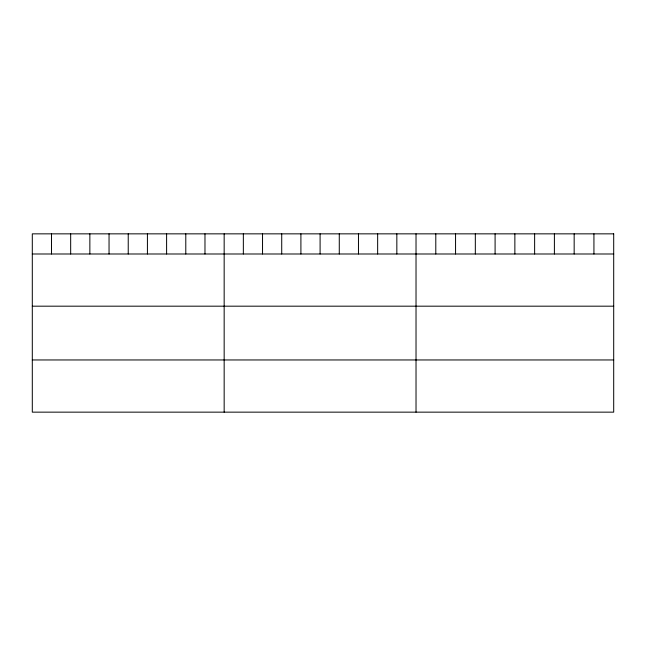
<?xml version="1.0" encoding="UTF-8"?>
<svg xmlns="http://www.w3.org/2000/svg" width="646" height="646" viewBox="0 0 646 646"><rect width="100%" height="100%" fill="white"/><g stroke="black" fill="none" stroke-linecap="round" stroke-linejoin="round"><path stroke-width="0.97" d="M32.3 253.991L613.7 253.991M32.3 306.18L613.7 306.18M32.3 359.959L613.7 359.959M593.932 233.852L593.932 253.991M574.165 233.852L574.165 253.991M554.397 233.852L554.397 253.991M534.63 233.852L534.63 253.991M514.862 233.852L514.862 253.991M495.094 233.852L495.094 253.991M475.327 233.852L475.327 253.991M455.559 233.852L455.559 253.991M435.792 233.852L435.792 253.991M416.024 233.852L416.024 412.148M396.838 233.852L396.838 253.991M377.652 233.852L377.652 253.991M358.465 233.852L358.465 253.991M339.279 233.852L339.279 253.991M320.093 233.852L320.093 253.991M300.907 233.852L300.907 253.991M281.721 233.852L281.721 253.991M262.534 233.852L262.534 253.991M243.348 233.852L243.348 253.991M224.162 233.852L224.162 412.148M204.976 233.852L204.976 253.991M185.79 233.852L185.79 253.991M166.603 233.852L166.603 253.991M147.417 233.852L147.417 253.991M128.231 233.852L128.231 253.991M109.045 233.852L109.045 253.991M89.859 233.852L89.859 253.991M70.672 233.852L70.672 253.991M51.486 233.852L51.486 253.991M613.7 233.852L32.3 233.852L32.3 412.148L613.7 412.148L613.7 233.852"/></g></svg>
